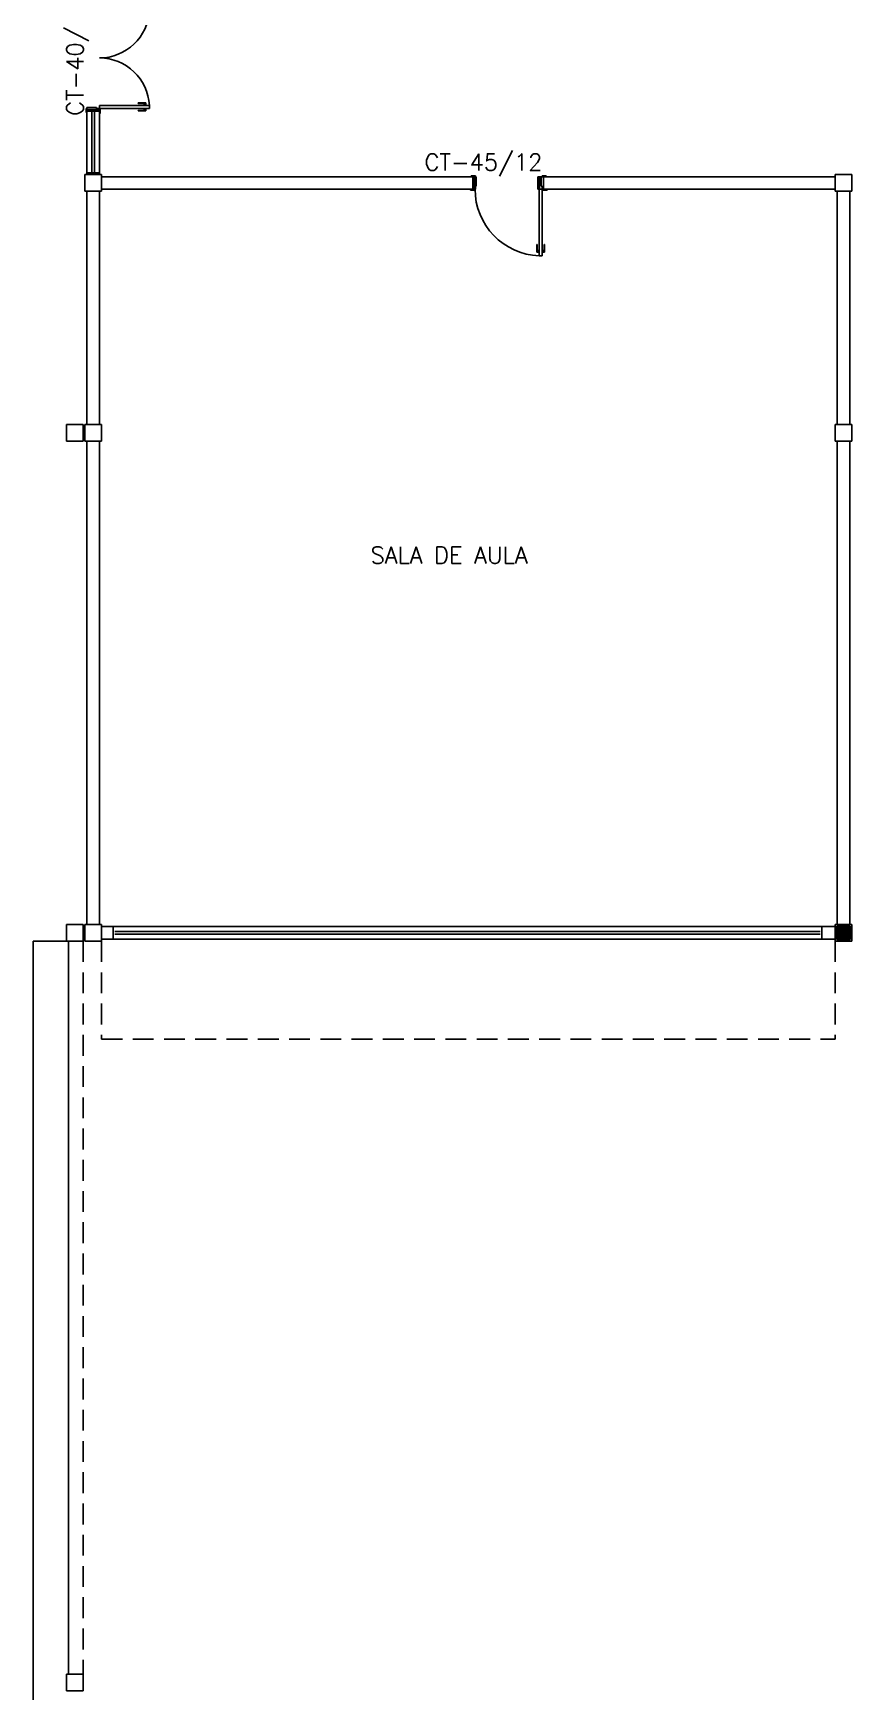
# Model space of a CAD drawing. Header units: millimetres. Extents: x 2069 to 2250, y 1124 to 1284.
# Drawn here: x 2114.15 to 2123.97, y 1215.41 to 1235.32 of the extents above; entities that cross this region are included whole.
import ezdxf

# ---------------------------------------------------------------- set-up
doc = ezdxf.new("R2010")
doc.units = ezdxf.units.MM
doc.linetypes.add('HIDDEN', pattern=[0.375, 0.25, -0.125])
for name, color, linetype in [('ALV', 2, 'Continuous'), ('ENDEREÇO', 2, 'Continuous'), ('JANELA', 1, 'Continuous'), ('MACANETA', 1, 'Continuous'), ('MARCO', 2, 'Continuous'), ('PAVIMENTO', 1, 'Continuous'), ('PILARES', 3, 'Continuous'), ('PORTA', 2, 'Continuous'), ('PROJ', 1, 'HIDDEN'), ('TEXTO', 2, 'Continuous')]:
    doc.layers.add(name, color=color, linetype=linetype)
doc.styles.add('UNB-100', font='simplex.shx', dxfattribs={"height": 0.2})

# ---------------------------------------------------------------- blocks, each defined once
blk = doc.blocks.new('DOOR-80')
at = {"layer": 'MACANETA', "color": 1}
for p, q in [((-0.08, -0.755), (-0.08, -0.665)), ((-0.08, -0.665), (-0.075, -0.665)), ((-0.08, -0.755), (-0.053, -0.755)), ((-0.075, -0.755), (-0.075, -0.665)), ((-0.075, -0.735), (-0.053, -0.735)), ((-0.053, -0.728), (-0.05, -0.728)), ((-0.053, -0.763), (-0.053, -0.728)), ((-0.053, -0.763), (-0.05, -0.763)), ((-0.012, -0.728), (-0.015, -0.728)), ((-0.012, -0.763), (-0.015, -0.763)), ((-0.012, -0.763), (-0.012, -0.728)), ((0.01, -0.735), (-0.012, -0.735)), ((0.015, -0.755), (-0.012, -0.755)), ((0.01, -0.755), (0.01, -0.665)), ((0.015, -0.665), (0.01, -0.665)), ((0.015, -0.755), (0.015, -0.665))]:
    blk.add_line(p, q, dxfattribs=at)
at = {"layer": 'PORTA'}
for p, q in [((-0.05, -0.8), (-0.05, 0)), ((-0.015, 0), (-0.05, 0)), ((-0.015, -0.8), (-0.015, 0)), ((-0.05, -0.8), (-0.015, -0.8))]:
    blk.add_line(p, q, dxfattribs=at)
at = {"layer": 'PORTA', "color": 1}
blk.add_arc((-0.02, 0), 0.8, 180, 267.8509, dxfattribs=at)
blk = doc.blocks.new('PL')
for p, q in [((0.25, 0.25), (0.25, 0.45)), ((0.25, 0.45), (0.45, 0.45)), ((0.45, 0.45), (0.45, 0.25)), ((0.45, 0.25), (0.25, 0.25))]:
    blk.add_line(p, q)
blk = doc.blocks.new('DOOR60')
at = {"layer": 'MACANETA', "color": 1}
for p, q in [((-0.015, -0.465), (-0.01, -0.465)), ((-0.015, -0.555), (-0.015, -0.465)), ((-0.015, -0.555), (0.012, -0.555)), ((-0.01, -0.555), (-0.01, -0.465)), ((-0.01, -0.535), (0.012, -0.535)), ((0.012, -0.563), (0.012, -0.528)), ((0.012, -0.528), (0.015, -0.528)), ((0.012, -0.563), (0.015, -0.563)), ((0.053, -0.528), (0.05, -0.528)), ((0.053, -0.563), (0.05, -0.563)), ((0.053, -0.563), (0.053, -0.528)), ((0.075, -0.535), (0.053, -0.535)), ((0.08, -0.555), (0.053, -0.555)), ((0.08, -0.465), (0.075, -0.465)), ((0.075, -0.555), (0.075, -0.465)), ((0.08, -0.555), (0.08, -0.465))]:
    blk.add_line(p, q, dxfattribs=at)
at = {"layer": 'PORTA'}
for p, q in [((0.015, -0.6), (0.015, 0)), ((0.015, 0), (0.05, 0)), ((0.05, -0.6), (0.05, 0)), ((0.05, -0.6), (0.015, -0.6))]:
    blk.add_line(p, q, dxfattribs=at)
at = {"layer": 'PORTA', "color": 1}
blk.add_arc((0.02, 0), 0.6, 272.866, 0, dxfattribs=at)

msp = doc.modelspace()

# ---------------------------------------------------------------- linework, layer by layer
at = {"layer": 'ALV'}
for p, q in [((2114.94825, 1234.40311), (2114.79825, 1234.40311)), ((2114.79825, 1234.40311), (2114.94825, 1234.40311)), ((2114.97325, 1233.59812), (2119.42825, 1233.59812)), ((2119.42825, 1233.44812), (2119.42825, 1233.59812)), ((2119.44325, 1233.44812), (2119.44325, 1233.59812)), ((2120.22825, 1233.59812), (2123.75325, 1233.59812)), ((2120.22825, 1233.59812), (2120.22825, 1233.44812)), ((2120.27325, 1233.59812), (2123.77325, 1233.59812)), ((2120.27325, 1233.44812), (2120.27325, 1233.59812)), ((2114.79825, 1233.42312), (2114.79825, 1230.62312)), ((2114.94825, 1233.42312), (2114.94825, 1230.62312)), ((2114.97325, 1233.44812), (2119.42825, 1233.44812)), ((2120.22825, 1233.44812), (2123.75325, 1233.44812)), ((2120.27325, 1233.44812), (2123.77325, 1233.44812)), ((2123.79825, 1233.42312), (2123.79825, 1230.62312)), ((2123.94825, 1233.42312), (2123.94825, 1230.62312)), ((2114.79825, 1230.42312), (2114.79825, 1224.62312)), ((2114.94825, 1230.42312), (2114.94825, 1224.62312)), ((2123.79825, 1230.42312), (2123.79825, 1224.62312)), ((2123.94825, 1230.42312), (2123.94825, 1224.62312)), ((2114.97325, 1224.59812), (2115.11325, 1224.59812)), ((2115.11325, 1224.44812), (2115.11325, 1224.59812)), ((2123.61325, 1224.59812), (2123.77325, 1224.59812)), ((2123.61325, 1224.59812), (2123.61325, 1224.44812)), ((2114.15325, 1224.42312), (2114.15325, 1215.25312)), ((2114.55325, 1224.42312), (2114.15325, 1224.42312)), ((2114.55325, 1224.42312), (2114.15325, 1224.42312)), ((2114.97325, 1224.44812), (2115.11325, 1224.44812)), ((2123.61325, 1224.44812), (2123.77325, 1224.44812))]:
    msp.add_line(p, q, dxfattribs=at)
at = {"layer": 'JANELA', "color": 3}
for p, q in [((2114.79825, 1234.40311), (2114.79825, 1234.38311)), ((2114.79825, 1234.38311), (2114.94825, 1234.38311)), ((2114.94825, 1234.38311), (2114.94825, 1234.40311)), ((2114.79825, 1233.64312), (2114.94825, 1233.64312)), ((2114.79825, 1233.62312), (2114.79825, 1233.64312)), ((2114.94825, 1233.62312), (2114.94825, 1233.64312)), ((2119.44825, 1233.59812), (2119.42825, 1233.59812)), ((2119.44825, 1233.44812), (2119.44825, 1233.59812)), ((2120.20825, 1233.59812), (2120.22825, 1233.59812)), ((2120.20825, 1233.44812), (2120.20825, 1233.59812)), ((2119.42825, 1233.44812), (2119.44825, 1233.44812)), ((2120.22825, 1233.44812), (2120.20825, 1233.44812)), ((2115.11325, 1224.59812), (2115.11325, 1224.59812)), ((2115.11325, 1224.44812), (2115.11325, 1224.59812)), ((2123.61325, 1224.59812), (2123.61325, 1224.59812)), ((2123.61325, 1224.44812), (2123.61325, 1224.59812)), ((2115.11325, 1224.44812), (2115.11325, 1224.44812)), ((2123.61325, 1224.44812), (2123.61325, 1224.44812))]:
    msp.add_line(p, q, dxfattribs=at)
at = {"layer": 'JANELA'}
for p, q in [((2114.79825, 1234.38311), (2114.79825, 1233.64312)), ((2114.85825, 1234.38311), (2114.85825, 1233.64312)), ((2114.88825, 1234.38311), (2114.88825, 1233.64312)), ((2114.94825, 1234.38311), (2114.94825, 1233.64312)), ((2115.11325, 1224.59812), (2123.61325, 1224.59812)), ((2115.13325, 1224.53812), (2123.59325, 1224.53812)), ((2115.11325, 1224.44812), (2123.61325, 1224.44812)), ((2115.13325, 1224.50812), (2123.59325, 1224.50812))]:
    msp.add_line(p, q, dxfattribs=at)
at = {"layer": 'MARCO'}
for p, q in [((2114.78825, 1234.41811), (2114.78825, 1234.36811)), ((2114.79825, 1234.41811), (2114.78825, 1234.41811)), ((2114.78825, 1234.36811), (2114.79825, 1234.36811)), ((2114.79825, 1234.42811), (2114.79825, 1234.41811)), ((2114.91325, 1234.42811), (2114.79825, 1234.42811)), ((2114.79825, 1234.40311), (2114.79825, 1234.41811)), ((2114.91325, 1234.41811), (2114.91325, 1234.42811)), ((2114.94825, 1234.41811), (2114.91325, 1234.41811)), ((2114.94825, 1234.40811), (2114.94825, 1234.41811)), ((2114.94825, 1234.40311), (2114.94825, 1234.40811)), ((2114.95825, 1234.40811), (2114.94825, 1234.40811)), ((2114.94825, 1234.35811), (2114.95825, 1234.35811)), ((2114.95825, 1234.35811), (2114.95825, 1234.40811)), ((2119.40825, 1233.60812), (2119.40825, 1233.59812)), ((2119.45825, 1233.60812), (2119.40825, 1233.60812)), ((2119.44325, 1233.59812), (2119.45825, 1233.59812)), ((2119.45825, 1233.59812), (2119.45825, 1233.60812)), ((2119.46825, 1233.59812), (2119.45825, 1233.59812)), ((2119.45825, 1233.48312), (2119.46825, 1233.48312)), ((2119.45825, 1233.44812), (2119.45825, 1233.48312)), ((2119.46825, 1233.48312), (2119.46825, 1233.59812)), ((2120.24825, 1233.59812), (2120.25825, 1233.59812)), ((2120.24825, 1233.48312), (2120.24825, 1233.59812)), ((2120.25825, 1233.48312), (2120.24825, 1233.48312)), ((2120.25825, 1233.60812), (2120.30825, 1233.60812)), ((2120.25825, 1233.59812), (2120.25825, 1233.60812)), ((2120.27325, 1233.59812), (2120.25825, 1233.59812)), ((2120.25825, 1233.44812), (2120.25825, 1233.48312)), ((2120.30825, 1233.60812), (2120.30825, 1233.59812)), ((2119.39825, 1233.44812), (2119.39825, 1233.43812)), ((2119.39825, 1233.43812), (2119.44825, 1233.43812)), ((2119.44325, 1233.44812), (2119.44825, 1233.44812)), ((2119.44825, 1233.44812), (2119.45825, 1233.44812)), ((2119.44825, 1233.43812), (2119.44825, 1233.44812)), ((2120.26825, 1233.44812), (2120.25825, 1233.44812)), ((2120.27325, 1233.44812), (2120.26825, 1233.44812)), ((2120.26825, 1233.43812), (2120.26825, 1233.44812)), ((2120.31825, 1233.43812), (2120.26825, 1233.43812)), ((2120.31825, 1233.44812), (2120.31825, 1233.43812))]:
    msp.add_line(p, q, dxfattribs=at)
at = {"layer": 'PAVIMENTO'}
msp.add_line((2114.57825, 1224.42312), (2114.57825, 1215.62312), dxfattribs=at)
at = {"layer": 'PILARES'}
for p, q in [((2123.77325, 1224.42312), (2123.77325, 1224.62312)), ((2123.77325, 1224.62312), (2123.97325, 1224.62312)), ((2123.79325, 1224.57312), (2123.82325, 1224.60312)), ((2123.79325, 1224.59312), (2123.80325, 1224.60312)), ((2123.79325, 1224.44312), (2123.79325, 1224.60312)), ((2123.79325, 1224.55312), (2123.84325, 1224.60312)), ((2123.79325, 1224.45312), (2123.94325, 1224.60312)), ((2123.79325, 1224.49312), (2123.90325, 1224.60312)), ((2123.79325, 1224.47312), (2123.92325, 1224.60312)), ((2123.79325, 1224.53312), (2123.86325, 1224.60312)), ((2123.79325, 1224.51312), (2123.88325, 1224.60312)), ((2123.79325, 1224.60312), (2123.95325, 1224.60312)), ((2123.80325, 1224.44312), (2123.95325, 1224.59312)), ((2123.82325, 1224.44312), (2123.95325, 1224.57312)), ((2123.84325, 1224.44312), (2123.95325, 1224.55312)), ((2123.86325, 1224.44312), (2123.95325, 1224.53312)), ((2123.88325, 1224.44312), (2123.95325, 1224.51312)), ((2123.95325, 1224.60312), (2123.95325, 1224.44312)), ((2123.97325, 1224.62312), (2123.97325, 1224.42312)), ((2123.97325, 1224.42312), (2123.77325, 1224.42312)), ((2123.95325, 1224.44312), (2123.79325, 1224.44312)), ((2123.90325, 1224.44312), (2123.95325, 1224.49312)), ((2123.92325, 1224.44312), (2123.95325, 1224.47312)), ((2123.94325, 1224.44312), (2123.95325, 1224.45312))]:
    msp.add_line(p, q, dxfattribs=at)
at = {"layer": 'PROJ'}
for p, q in [((2114.75325, 1224.42312), (2114.75325, 1215.62312)), ((2114.97325, 1224.42312), (2114.97325, 1223.24812)), ((2114.97325, 1224.42312), (2114.97325, 1223.24812)), ((2114.97325, 1224.42312), (2114.97325, 1223.24812)), ((2123.77325, 1224.42312), (2123.77325, 1223.24812)), ((2114.97325, 1223.24812), (2123.77325, 1223.24812))]:
    msp.add_line(p, q, dxfattribs=at)

# ---------------------------------------------------------------- block references
at = {"layer": 'PILARES', "xscale": -1, "rotation": 180}
for p in [(2114.52325, 1233.87312), (2114.30325, 1224.87312), (2114.52325, 1224.87312)]:
    msp.add_blockref('PL', p, dxfattribs=at)
at = {"layer": 'PILARES', "rotation": 180}
msp.add_blockref('PL', (2124.22325, 1233.87312), dxfattribs=at)
at = {"layer": 'PILARES'}
for p in [(2114.30325, 1230.17312), (2114.52325, 1230.17312)]:
    msp.add_blockref('PL', p, dxfattribs=at)
at = {"layer": 'PILARES', "xscale": -1}
for p in [(2124.22325, 1230.17312), (2115.00325, 1215.17312)]:
    msp.add_blockref('PL', p, dxfattribs=at)
at = {"layer": 'PORTA', "xscale": -1, "rotation": 89.9999999922829}
msp.add_blockref('DOOR60', (2114.94825, 1235.64312), dxfattribs=at)
at = {"layer": 'PORTA', "rotation": 90.00000000771708}
msp.add_blockref('DOOR60', (2114.94825, 1234.40311), dxfattribs=at)
at = {"layer": 'PORTA'}
msp.add_blockref('DOOR-80', (2120.27325, 1233.44812), dxfattribs=at)

# ---------------------------------------------------------------- texts
at = {"layer": 'ENDEREÇO', "style": 'UNB-100'}
msp.add_text('CT-40/14', height=0.2, rotation=90, dxfattribs=at).set_placement((2114.7548, 1234.32848))
msp.add_text('CT-45/12', height=0.2, dxfattribs=at).set_placement((2118.8475, 1233.67263))
at = {"layer": 'TEXTO', "style": 'UNB-100'}
msp.add_text('SALA DE AULA', height=0.2, dxfattribs=at).set_placement((2118.19999, 1228.95527))

doc.saveas('drawing.dxf')
